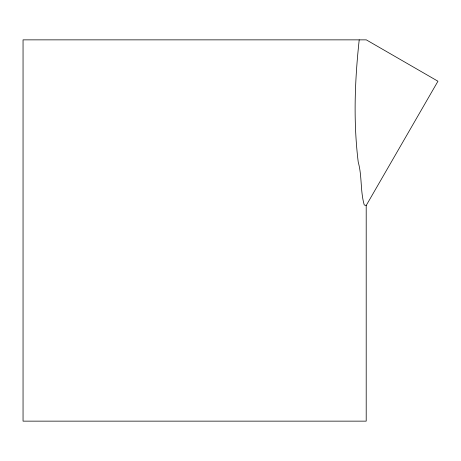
<?xml version="1.0" encoding="UTF-8"?>
<svg xmlns="http://www.w3.org/2000/svg" width="461" height="461" viewBox="0 0 461 461"><rect width="100%" height="100%" fill="white"/><g stroke="black" fill="none" stroke-linecap="round" stroke-linejoin="round"><path stroke-width="0.69" d="M359.211 39.859C354.791 80.404 353.235 121.537 358.232 162.105C362.162 176.096 360.202 190.981 364.253 204.972L366.201 205.497L366.201 421.141L23.05 421.141L23.05 39.859L366.299 39.859L437.95 81.228L366.201 205.497"/></g></svg>
